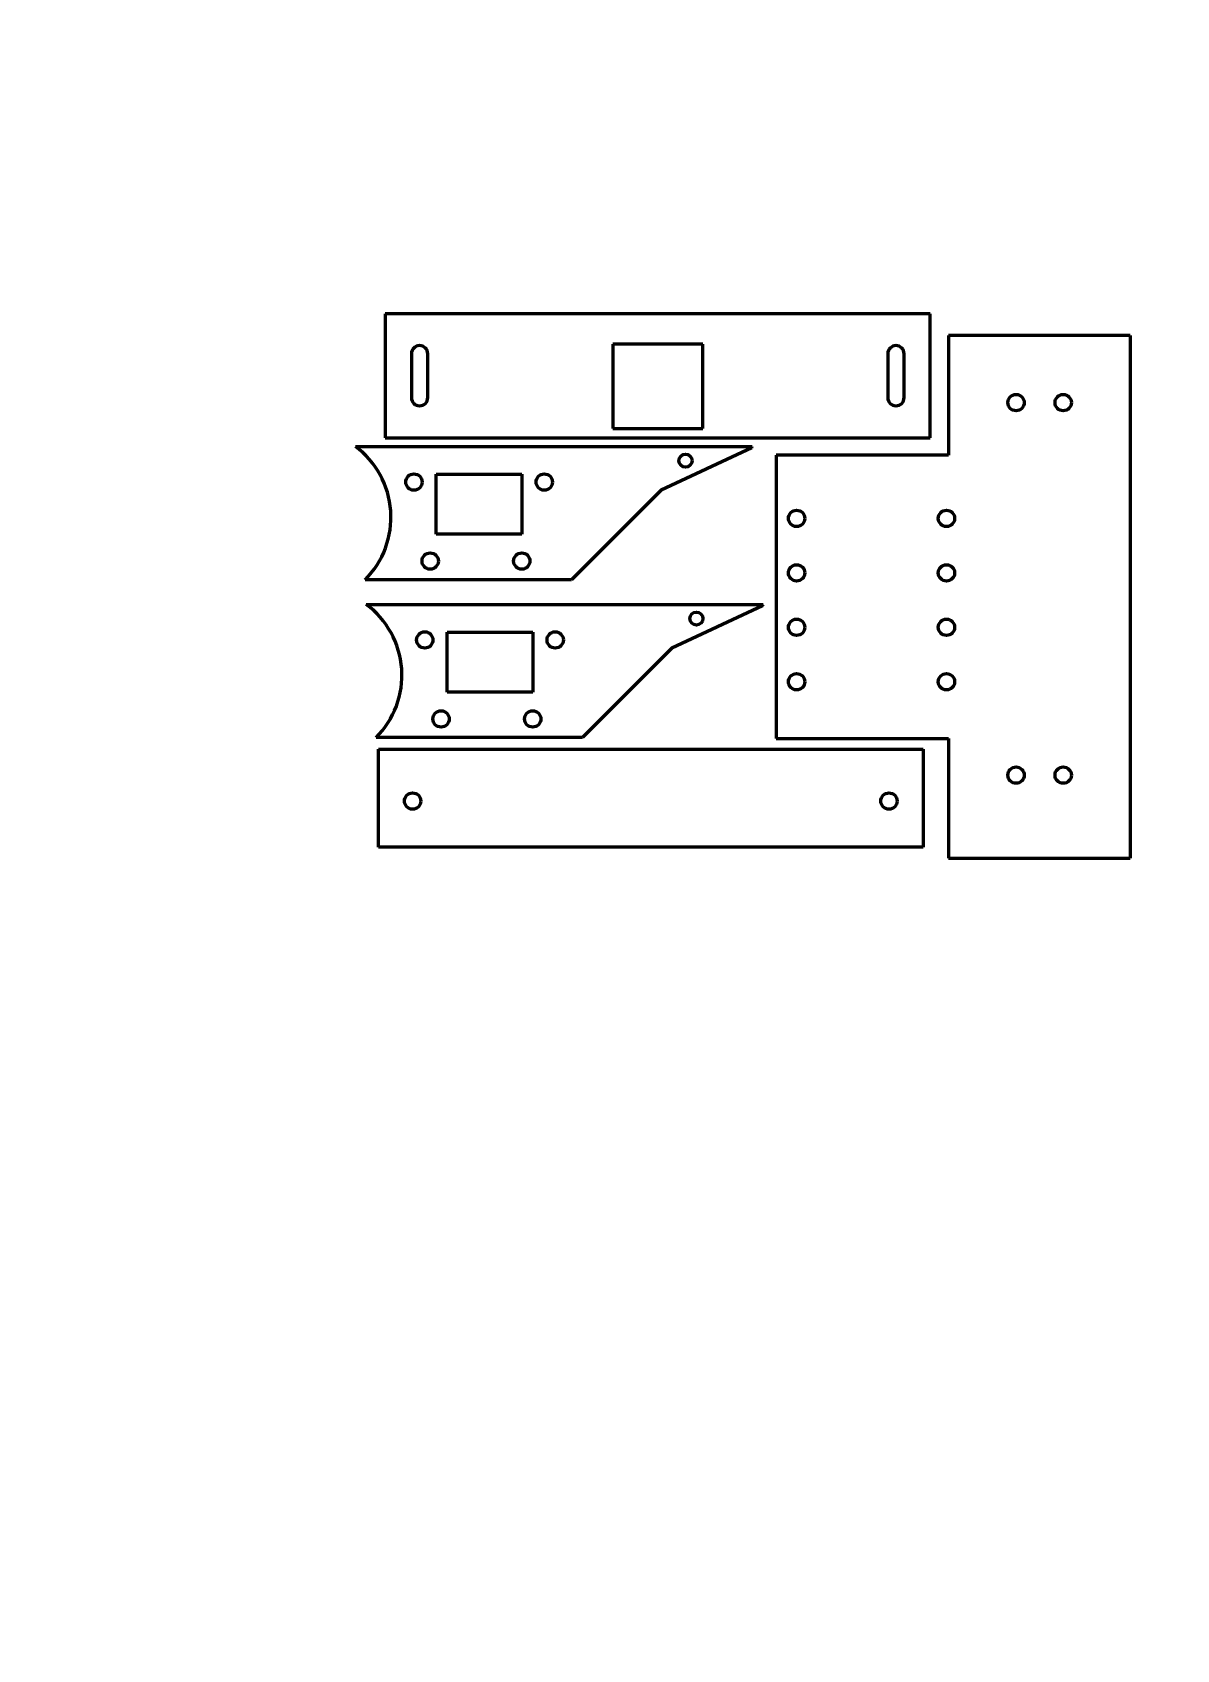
# Model space of a CAD drawing. Header units: millimetres. Extents: x 0 to 210, y 0 to 297.
import ezdxf

# ---------------------------------------------------------------- set-up
doc = ezdxf.new("R2010")
doc.units = ezdxf.units.MM
doc.linetypes.add('K5LT_BASIC', pattern=[0])
doc.layers.add('Системный слой (1)', color=252, linetype='Continuous', true_color=0x909090)

msp = doc.modelspace()

# ---------------------------------------------------------------- linework, layer by layer
at = {"layer": 'Системный слой (1)', "color": 150, "linetype": 'K5LT_BASIC', "lineweight": 60, "true_color": 0x0080ff}
for p, q in [((64.77, 245.33), (64.77, 222.56)), ((164.77, 245.33), (64.77, 245.33)), ((164.77, 222.56), (164.77, 245.33)), ((201.45, 241.34), (168.14, 241.34)), ((168.14, 241.34), (168.14, 219.34)), ((201.45, 241.34), (201.45, 145.34)), ((69.56, 237.97), (69.56, 229.92)), ((72.56, 229.92), (72.56, 237.97)), ((106.53, 239.72), (106.53, 224.27)), ((123.02, 239.72), (106.53, 239.72)), ((123.02, 224.27), (123.02, 239.72)), ((156.98, 237.97), (156.98, 229.92)), ((159.98, 229.92), (159.98, 237.97)), ((106.53, 224.27), (123.02, 224.27)), ((59.29, 220.95), (132.11, 220.95)), ((64.77, 222.56), (164.77, 222.56)), ((132.01, 220.68), (115.38, 212.92)), ((132.01, 220.68), (132.11, 220.95)), ((136.51, 219.34), (136.51, 167.34)), ((168.14, 219.34), (136.51, 219.34)), ((74.12, 204.86), (74.12, 215.86)), ((74.12, 215.86), (89.85, 215.86)), ((89.85, 215.86), (89.85, 204.86)), ((115.38, 212.92), (98.94, 196.48)), ((89.85, 204.86), (74.12, 204.86)), ((98.94, 196.48), (61.07, 196.48)), ((61.29, 191.95), (134.11, 191.95)), ((134.01, 191.68), (117.38, 183.92)), ((134.01, 191.68), (134.11, 191.95)), ((76.12, 175.86), (76.12, 186.86)), ((76.12, 186.86), (91.85, 186.86)), ((91.85, 186.86), (91.85, 175.86)), ((117.38, 183.92), (100.94, 167.48)), ((91.85, 175.86), (76.12, 175.86)), ((100.94, 167.48), (63.07, 167.48)), ((136.51, 167.34), (168.14, 167.34)), ((168.14, 167.34), (168.14, 145.34)), ((63.5, 147.34), (63.5, 165.34)), ((63.5, 165.34), (163.5, 165.34)), ((163.5, 165.34), (163.5, 147.34)), ((163.5, 147.34), (63.5, 147.34)), ((168.14, 145.34), (201.45, 145.34))]:
    msp.add_line(p, q, dxfattribs=at)
for centre, radius in [((180.53, 229), 1.5), ((189.18, 229), 1.5), ((119.86, 218.34), 1.2), ((70.02, 214.42), 1.5), ((93.95, 214.42), 1.5), ((140.26, 207.74), 1.5), ((167.76, 207.74), 1.5), ((73.01, 199.91), 1.5), ((89.82, 199.91), 1.5), ((140.26, 197.74), 1.5), ((167.76, 197.74), 1.5), ((121.86, 189.34), 1.2), ((140.26, 187.74), 1.5), ((167.76, 187.74), 1.5), ((72.02, 185.42), 1.5), ((95.95, 185.42), 1.5), ((140.26, 177.74), 1.5), ((167.76, 177.74), 1.5), ((75.01, 170.91), 1.5), ((91.82, 170.91), 1.5), ((180.53, 160.59), 1.5), ((189.18, 160.59), 1.5), ((69.79, 155.84), 1.5), ((157.21, 155.84), 1.5)]:
    msp.add_circle(centre, radius, dxfattribs=at)
for centre, radius, start, end in [((71.06, 237.97), 1.5, 0, 180), ((158.48, 237.97), 1.5, 0, 180), ((71.06, 229.92), 1.5, 180, 0), ((158.48, 229.92), 1.5, 180, 0), ((49.61, 207.95), 16.21, 314.9741, 53.3365), ((51.61, 178.95), 16.21, 314.9741, 53.3365)]:
    msp.add_arc(centre, radius, start, end, dxfattribs=at)

doc.saveas('drawing.dxf')
